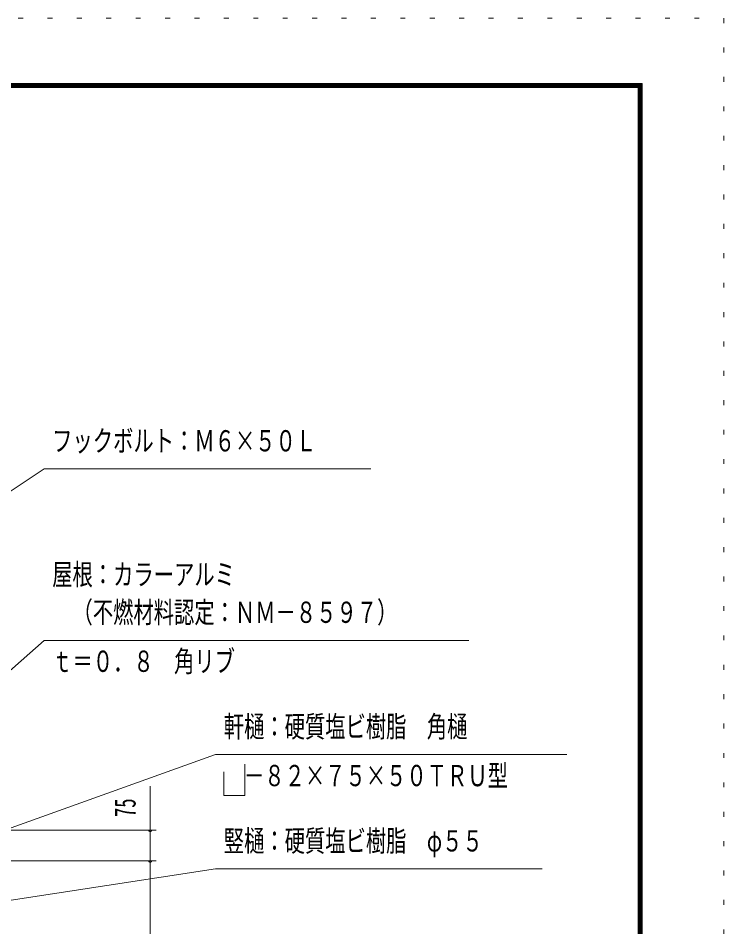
# Model space of a CAD drawing. Units: millimetres, scale not verified. Extents: x -26434 to 26434, y -10500 to 10500.
# Drawn here: x 22114 to 26434, y 4936 to 10500 of the extents above; entities that cross this region are included whole.
import ezdxf
from ezdxf.enums import TextEntityAlignment as Align

# ---------------------------------------------------------------- set-up
doc = ezdxf.new("R2010")
doc.units = ezdxf.units.MM
doc.header["$LTSCALE"] = 60
doc.linetypes.add('USER4', pattern=[3, 0.5, -2.5])
for name, color, linetype, lineweight in [('0-A_2-52DIM', 3, 'Continuous', 18), ('0-C_F-F1PAPER', 5, 'Continuous', 18), ('0-D_F-E_J_ADD', 5, 'USER4', 18)]:
    doc.layers.add(name, color=color, linetype=linetype, lineweight=lineweight)
doc.styles.add('ＭＳ ゴシック', font='')
doc.styles.get('ＭＳ ゴシック').set_extended_font_data('MS Gothic')

msp = doc.modelspace()

# ---------------------------------------------------------------- linework, layer by layer
at = {"layer": '0-A_2-52DIM'}
for p, q in [((22272.42, 7739.93), (19883.39, 6145.67)), ((24272.41, 7739.93), (22272.42, 7739.93)), ((22272.42, 6689.93), (21115.73, 5662.5)), ((22272.42, 6689.93), (24872.42, 6689.93)), ((23322.42, 5989.93), (21666.14, 5398.16)), ((23322.42, 5989.93), (25472.42, 5989.93)), ((23372.42, 5739.93), (23372.42, 5884.29)), ((22922.42, 344.93), (22922.42, 5797.43)), ((21747.42, 5527.43), (22959.92, 5527.43)), ((22932.42, 5527.43), (22912.42, 5527.43)), ((23322.42, 5289.94), (21454.61, 5004.64)), ((21664.91, 5339.93), (22959.92, 5339.93)), ((22932.42, 5339.93), (22912.42, 5339.93)), ((23322.42, 5289.94), (25322.41, 5289.94))]:
    msp.add_line(p, q, dxfattribs=at)
msp.add_lwpolyline([(23372.42, 5739.93), (23501.2, 5739.93), (23501.2, 5931.37)], dxfattribs=at)
for centre in [(22922.42, 5527.43), (22922.42, 5339.93)]:
    msp.add_arc(centre, 10, 180, 0, dxfattribs=at)
at = {"layer": '0-C_F-F1PAPER'}
for p, q in [((-2766.17, 10100), (25933.83, 10100)), ((-2763.67, 10097.5), (25931.32, 10097.5)), ((-2761.17, 10095), (25928.83, 10095)), ((-2758.67, 10092.5), (25926.33, 10092.5)), ((-2756.17, 10090), (25923.83, 10090)), ((-2753.67, 10087.5), (25921.33, 10087.5)), ((-2751.17, 10085), (25918.82, 10085)), ((-2748.67, 10082.5), (25916.33, 10082.5)), ((-2746.17, 10080), (25913.83, 10080)), ((-2743.67, 10077.5), (25911.33, 10077.5)), ((-2741.17, 10075), (25908.83, 10075)), ((25911.33, -9977.5), (25911.33, 10077.5)), ((25913.83, -9980), (25913.83, 10080)), ((25916.33, -9982.5), (25916.33, 10082.5)), ((25921.33, -9987.5), (25921.33, 10087.5)), ((25926.33, -9992.5), (25926.33, 10092.5)), ((25931.32, -9997.5), (25931.32, 10097.5)), ((25933.83, -10000), (25933.83, 10100))]:
    msp.add_line(p, q, dxfattribs=at)
for points in [[(-2761.17, 10095), (-2761.17, -9995), (25928.83, -9995), (25928.83, 10095)], [(-2756.17, 10090), (-2756.17, -9990), (25923.83, -9990), (25923.83, 10090)], [(-2751.17, 10085), (-2751.17, -9985), (25918.82, -9985), (25918.82, 10085)], [(-2741.17, 10075), (-2741.17, -9975), (25908.83, -9975), (25908.83, 10075)]]:
    msp.add_lwpolyline(points, dxfattribs=at)
at = {"layer": '0-D_F-E_J_ADD'}
msp.add_line((26433.83, 10500), (26433.83, -10500), dxfattribs=at)
msp.add_lwpolyline([(-3266.17, -10500), (-3266.17, 10500), (26433.83, 10500)], dxfattribs=at)

# ---------------------------------------------------------------- texts
at = {"layer": '0-A_2-52DIM', "color": 7, "style": 'ＭＳ ゴシック', "width": 0.7}
for s, p in [('フックボルト：Ｍ６×５０Ｌ', (22322.42, 7807.69)), ('屋根：カラーアルミ', (22322.42, 6989.61)), ('\u3000（不燃材料認定：ＮＭ－８５９７）', (22322.42, 6757.69)), ('ｔ＝０．８\u3000角リブ', (22322.42, 6457.69)), ('軒樋：硬質塩ビ樹脂\u3000角樋', (23372.42, 6057.69)), ('\u3000－８２×７５×５０ＴＲＵ型', (23372.42, 5757.69)), ('竪樋：硬質塩ビ樹脂\u3000φ５５', (23372.42, 5357.71))]:
    msp.add_text(s, height=130.2, dxfattribs=at).set_placement(p, align=Align.BOTTOM_LEFT)
at = {"layer": '0-A_2-52DIM', "color": 7, "style": 'ＭＳ ゴシック', "width": 0.65}
msp.add_text('75', height=130.2, rotation=90, dxfattribs=at).set_placement((22872.42, 5606.89), align=Align.BOTTOM_LEFT)

doc.saveas('drawing.dxf')
